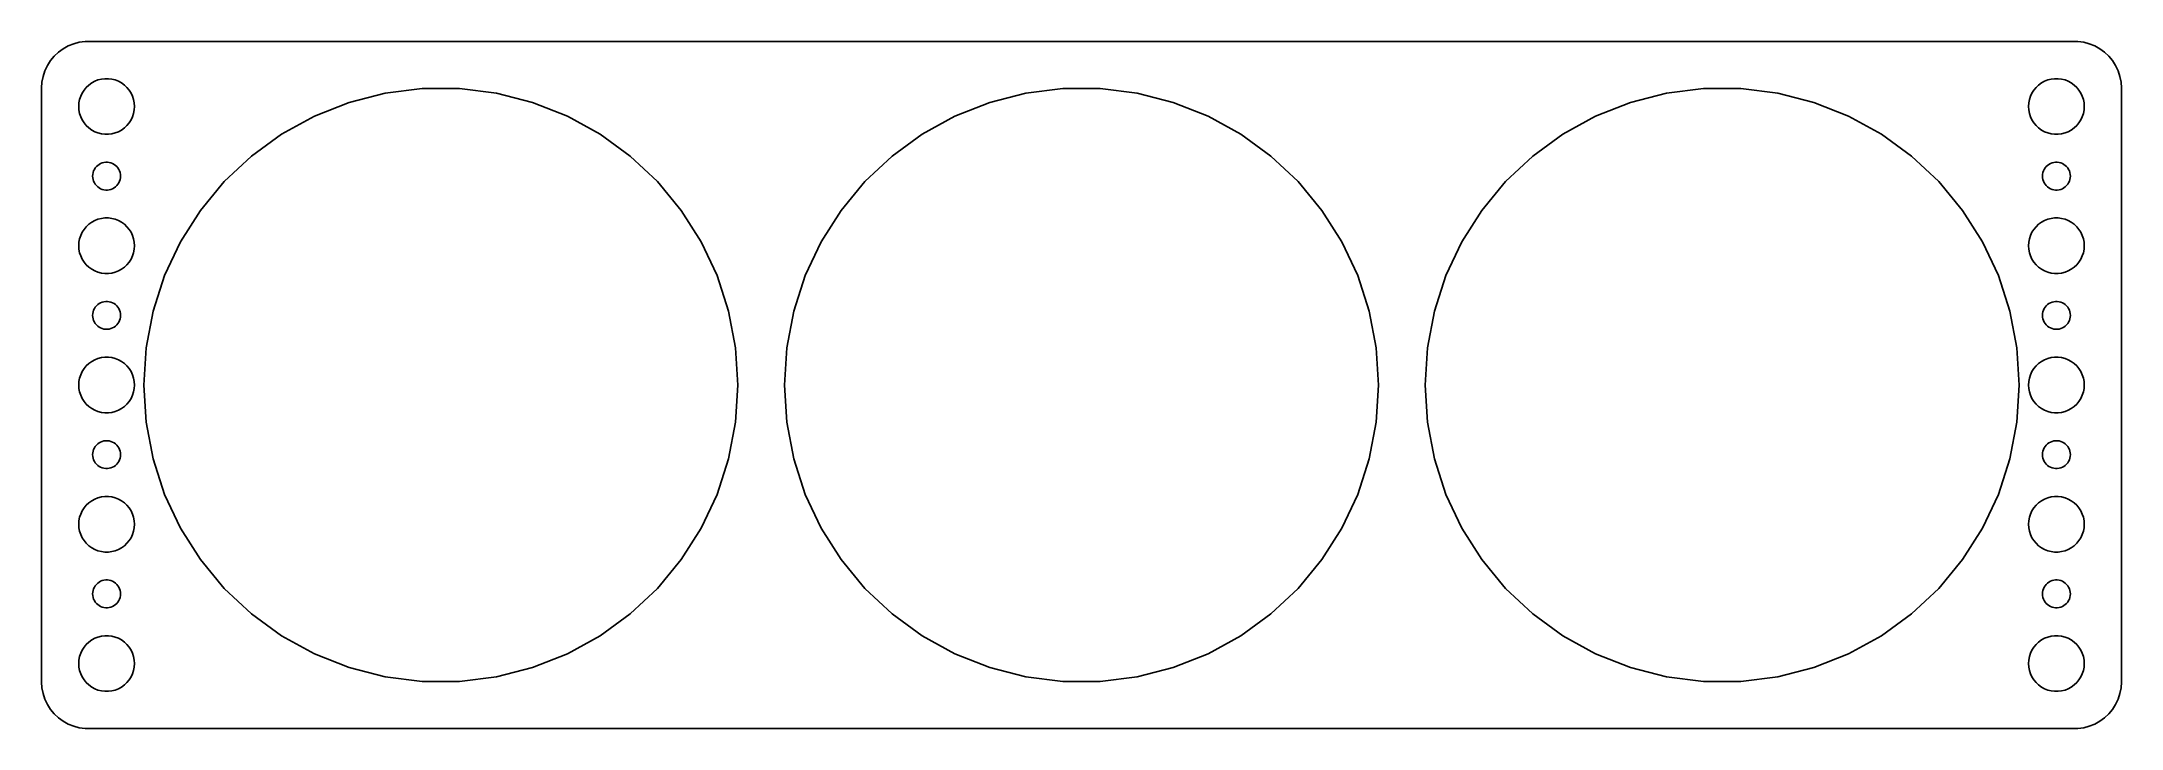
# Model space of a CAD drawing. Header units: metres. Extents: x -112 to 112, y -37 to 37.
import ezdxf

# ---------------------------------------------------------------- set-up
doc = ezdxf.new("R2010")
doc.units = ezdxf.units.M

msp = doc.modelspace()

# ---------------------------------------------------------------- linework, layer by layer
for p, q in [((-110.187, 35.8526), (-110.645, 35.4227)), ((-109.679, 36.2216), (-110.187, 35.8526)), ((-109.129, 36.5241), (-109.679, 36.2216)), ((-108.545, 36.7553), (-109.129, 36.5241)), ((-107.937, 36.9114), (-108.545, 36.7553)), ((-107.314, 36.9901), (-107.937, 36.9114)), ((107.314, 36.9901), (-107.314, 36.9901)), ((107.937, 36.9114), (107.314, 36.9901)), ((108.545, 36.7553), (107.937, 36.9114)), ((109.129, 36.5241), (108.545, 36.7553)), ((109.679, 36.2216), (109.129, 36.5241)), ((110.187, 35.8526), (109.679, 36.2216)), ((110.645, 35.4227), (110.187, 35.8526)), ((-111.649, 33.8406), (-111.843, 33.2434)), ((-111.382, 34.4088), (-111.649, 33.8406)), ((-111.045, 34.9389), (-111.382, 34.4088)), ((-110.645, 35.4227), (-111.045, 34.9389)), ((111.045, 34.9389), (110.645, 35.4227)), ((111.382, 34.4088), (111.045, 34.9389)), ((111.649, 33.8406), (111.382, 34.4088)), ((111.843, 33.2434), (111.649, 33.8406)), ((-111.961, 32.6267), (-112, 32)), ((-112, 32), (-112, -32)), ((-111.843, 33.2434), (-111.961, 32.6267)), ((-107.789, 31.1044), (-107.629, 31.4453)), ((-107.629, 31.4453), (-107.427, 31.7634)), ((-107.427, 31.7634), (-107.187, 32.0536)), ((-107.187, 32.0536), (-106.912, 32.3115)), ((-106.912, 32.3115), (-106.607, 32.533)), ((-106.607, 32.533), (-106.277, 32.7145)), ((-106.277, 32.7145), (-105.927, 32.8532)), ((-105.927, 32.8532), (-105.562, 32.9469)), ((-105.562, 32.9469), (-105.188, 32.9941)), ((-105.188, 32.9941), (-104.812, 32.9941)), ((-104.812, 32.9941), (-104.438, 32.9469)), ((-104.438, 32.9469), (-104.073, 32.8532)), ((-104.073, 32.8532), (-103.723, 32.7145)), ((-103.723, 32.7145), (-103.393, 32.533)), ((-103.393, 32.533), (-103.088, 32.3115)), ((-103.088, 32.3115), (-102.813, 32.0536)), ((-102.813, 32.0536), (-102.573, 31.7634)), ((-102.573, 31.7634), (-102.371, 31.4453)), ((-102.371, 31.4453), (-102.211, 31.1044)), ((-78.8885, 30.4338), (-74.9962, 31.4332)), ((-74.9962, 31.4332), (-71.0093, 31.9368)), ((-71.0093, 31.9368), (-66.9907, 31.9368)), ((-66.9907, 31.9368), (-63.0038, 31.4332)), ((-63.0038, 31.4332), (-59.1115, 30.4338)), ((-9.88853, 30.4338), (-5.9962, 31.4332)), ((-5.9962, 31.4332), (-2.00929, 31.9368)), ((-2.00929, 31.9368), (2.00929, 31.9368)), ((2.00929, 31.9368), (5.9962, 31.4332)), ((5.9962, 31.4332), (9.88853, 30.4338)), ((59.1115, 30.4338), (63.0038, 31.4332)), ((63.0038, 31.4332), (66.9907, 31.9368)), ((66.9907, 31.9368), (71.0093, 31.9368)), ((71.0093, 31.9368), (74.9962, 31.4332)), ((74.9962, 31.4332), (78.8885, 30.4338)), ((102.211, 31.1044), (102.371, 31.4453)), ((102.371, 31.4453), (102.573, 31.7634)), ((102.573, 31.7634), (102.813, 32.0536)), ((102.813, 32.0536), (103.088, 32.3115)), ((103.088, 32.3115), (103.393, 32.533)), ((103.393, 32.533), (103.723, 32.7145)), ((103.723, 32.7145), (104.073, 32.8532)), ((104.073, 32.8532), (104.438, 32.9469)), ((104.438, 32.9469), (104.812, 32.9941)), ((104.812, 32.9941), (105.188, 32.9941)), ((105.188, 32.9941), (105.562, 32.9469)), ((105.562, 32.9469), (105.927, 32.8532)), ((105.927, 32.8532), (106.277, 32.7145)), ((106.277, 32.7145), (106.607, 32.533)), ((106.607, 32.533), (106.912, 32.3115)), ((106.912, 32.3115), (107.187, 32.0536)), ((107.187, 32.0536), (107.427, 31.7634)), ((107.427, 31.7634), (107.629, 31.4453)), ((107.629, 31.4453), (107.789, 31.1044)), ((111.961, 32.6267), (111.843, 33.2434)), ((112, 32), (111.961, 32.6267)), ((112, -32), (112, 32)), ((-108, 30), (-107.976, 30.376)), ((-107.976, 29.624), (-108, 30)), ((-107.976, 30.376), (-107.906, 30.7461)), ((-107.906, 29.2539), (-107.976, 29.624)), ((-107.906, 30.7461), (-107.789, 31.1044)), ((-107.789, 28.8956), (-107.906, 29.2539)), ((-102.211, 31.1044), (-102.094, 30.7461)), ((-102.094, 29.2539), (-102.211, 28.8956)), ((-102.094, 30.7461), (-102.024, 30.376)), ((-102.024, 29.624), (-102.094, 29.2539)), ((-102.024, 30.376), (-102, 30)), ((-102, 30), (-102.024, 29.624)), ((-82.6249, 28.9545), (-78.8885, 30.4338)), ((-59.1115, 30.4338), (-55.3751, 28.9545)), ((-13.6249, 28.9545), (-9.88853, 30.4338)), ((9.88853, 30.4338), (13.6249, 28.9545)), ((55.3751, 28.9545), (59.1115, 30.4338)), ((78.8885, 30.4338), (82.6249, 28.9545)), ((102, 30), (102.024, 30.376)), ((102.024, 29.624), (102, 30)), ((102.024, 30.376), (102.094, 30.7461)), ((102.094, 29.2539), (102.024, 29.624)), ((102.094, 30.7461), (102.211, 31.1044)), ((102.211, 28.8956), (102.094, 29.2539)), ((107.789, 31.1044), (107.906, 30.7461)), ((107.906, 29.2539), (107.789, 28.8956)), ((107.906, 30.7461), (107.976, 30.376)), ((107.976, 29.624), (107.906, 29.2539)), ((107.976, 30.376), (108, 30)), ((108, 30), (107.976, 29.624)), ((-107.629, 28.5547), (-107.789, 28.8956)), ((-107.427, 28.2366), (-107.629, 28.5547)), ((-107.187, 27.9464), (-107.427, 28.2366)), ((-106.912, 27.6884), (-107.187, 27.9464)), ((-106.607, 27.467), (-106.912, 27.6884)), ((-106.277, 27.2855), (-106.607, 27.467)), ((-105.927, 27.1468), (-106.277, 27.2855)), ((-105.562, 27.0531), (-105.927, 27.1468)), ((-105.188, 27.0059), (-105.562, 27.0531)), ((-104.812, 27.0059), (-105.188, 27.0059)), ((-104.438, 27.0531), (-104.812, 27.0059)), ((-104.073, 27.1468), (-104.438, 27.0531)), ((-103.723, 27.2855), (-104.073, 27.1468)), ((-103.393, 27.467), (-103.723, 27.2855)), ((-103.088, 27.6884), (-103.393, 27.467)), ((-102.813, 27.9464), (-103.088, 27.6884)), ((-102.573, 28.2366), (-102.813, 27.9464)), ((-102.371, 28.5547), (-102.573, 28.2366)), ((-102.211, 28.8956), (-102.371, 28.5547)), ((-89.3976, 24.6564), (-86.1465, 27.0185)), ((-86.1465, 27.0185), (-82.6249, 28.9545)), ((-55.3751, 28.9545), (-51.8535, 27.0185)), ((-51.8535, 27.0185), (-48.6024, 24.6564)), ((-20.3976, 24.6564), (-17.1465, 27.0185)), ((-17.1465, 27.0185), (-13.6249, 28.9545)), ((13.6249, 28.9545), (17.1465, 27.0185)), ((17.1465, 27.0185), (20.3976, 24.6564)), ((48.6024, 24.6564), (51.8535, 27.0185)), ((51.8535, 27.0185), (55.3751, 28.9545)), ((82.6249, 28.9545), (86.1465, 27.0185)), ((86.1465, 27.0185), (89.3976, 24.6564)), ((102.371, 28.5547), (102.211, 28.8956)), ((102.573, 28.2366), (102.371, 28.5547)), ((102.813, 27.9464), (102.573, 28.2366)), ((103.088, 27.6884), (102.813, 27.9464)), ((103.393, 27.467), (103.088, 27.6884)), ((103.723, 27.2855), (103.393, 27.467)), ((104.073, 27.1468), (103.723, 27.2855)), ((104.438, 27.0531), (104.073, 27.1468)), ((104.812, 27.0059), (104.438, 27.0531)), ((105.188, 27.0059), (104.812, 27.0059)), ((105.562, 27.0531), (105.188, 27.0059)), ((105.927, 27.1468), (105.562, 27.0531)), ((106.277, 27.2855), (105.927, 27.1468)), ((106.607, 27.467), (106.277, 27.2855)), ((106.912, 27.6884), (106.607, 27.467)), ((107.187, 27.9464), (106.912, 27.6884)), ((107.427, 28.2366), (107.187, 27.9464)), ((107.629, 28.5547), (107.427, 28.2366)), ((107.789, 28.8956), (107.629, 28.5547)), ((-92.327, 21.9055), (-89.3976, 24.6564)), ((-48.6024, 24.6564), (-45.673, 21.9055)), ((-23.327, 21.9055), (-20.3976, 24.6564)), ((20.3976, 24.6564), (23.327, 21.9055)), ((45.673, 21.9055), (48.6024, 24.6564)), ((89.3976, 24.6564), (92.327, 21.9055)), ((-106.5, 22.5), (-106.488, 22.688)), ((-106.488, 22.312), (-106.5, 22.5)), ((-106.488, 22.688), (-106.453, 22.873)), ((-106.453, 22.873), (-106.395, 23.0522)), ((-106.395, 23.0522), (-106.314, 23.2226)), ((-106.314, 23.2226), (-106.214, 23.3817)), ((-106.214, 23.3817), (-106.093, 23.5268)), ((-106.093, 23.5268), (-105.956, 23.6558)), ((-105.956, 23.6558), (-105.804, 23.7665)), ((-105.804, 23.7665), (-105.639, 23.8572)), ((-105.639, 23.8572), (-105.464, 23.9266)), ((-105.464, 23.9266), (-105.281, 23.9734)), ((-105.281, 23.9734), (-105.094, 23.997)), ((-105.094, 23.997), (-104.906, 23.997)), ((-104.906, 23.997), (-104.719, 23.9734)), ((-104.719, 23.9734), (-104.536, 23.9266)), ((-104.536, 23.9266), (-104.361, 23.8572)), ((-104.361, 23.8572), (-104.196, 23.7665)), ((-104.196, 23.7665), (-104.044, 23.6558)), ((-104.044, 23.6558), (-103.907, 23.5268)), ((-103.907, 23.5268), (-103.786, 23.3817)), ((-103.786, 23.3817), (-103.686, 23.2226)), ((-103.686, 23.2226), (-103.605, 23.0522)), ((-103.605, 23.0522), (-103.547, 22.873)), ((-103.547, 22.873), (-103.512, 22.688)), ((-103.512, 22.688), (-103.5, 22.5)), ((-103.5, 22.5), (-103.512, 22.312)), ((103.5, 22.5), (103.512, 22.688)), ((103.512, 22.312), (103.5, 22.5)), ((103.512, 22.688), (103.547, 22.873)), ((103.547, 22.873), (103.605, 23.0522)), ((103.605, 23.0522), (103.686, 23.2226)), ((103.686, 23.2226), (103.786, 23.3817)), ((103.786, 23.3817), (103.907, 23.5268)), ((103.907, 23.5268), (104.044, 23.6558)), ((104.044, 23.6558), (104.196, 23.7665)), ((104.196, 23.7665), (104.361, 23.8572)), ((104.361, 23.8572), (104.536, 23.9266)), ((104.536, 23.9266), (104.719, 23.9734)), ((104.719, 23.9734), (104.906, 23.997)), ((104.906, 23.997), (105.094, 23.997)), ((105.094, 23.997), (105.281, 23.9734)), ((105.281, 23.9734), (105.464, 23.9266)), ((105.464, 23.9266), (105.639, 23.8572)), ((105.639, 23.8572), (105.804, 23.7665)), ((105.804, 23.7665), (105.956, 23.6558)), ((105.956, 23.6558), (106.093, 23.5268)), ((106.093, 23.5268), (106.214, 23.3817)), ((106.214, 23.3817), (106.314, 23.2226)), ((106.314, 23.2226), (106.395, 23.0522)), ((106.395, 23.0522), (106.453, 22.873)), ((106.453, 22.873), (106.488, 22.688)), ((106.488, 22.688), (106.5, 22.5)), ((106.5, 22.5), (106.488, 22.312)), ((-106.453, 22.127), (-106.488, 22.312)), ((-106.395, 21.9478), (-106.453, 22.127)), ((-106.314, 21.7774), (-106.395, 21.9478)), ((-106.214, 21.6183), (-106.314, 21.7774)), ((-106.093, 21.4732), (-106.214, 21.6183)), ((-105.956, 21.3442), (-106.093, 21.4732)), ((-105.804, 21.2335), (-105.956, 21.3442)), ((-105.639, 21.1427), (-105.804, 21.2335)), ((-105.464, 21.0734), (-105.639, 21.1427)), ((-105.281, 21.0266), (-105.464, 21.0734)), ((-105.094, 21.003), (-105.281, 21.0266)), ((-104.906, 21.003), (-105.094, 21.003)), ((-104.719, 21.0266), (-104.906, 21.003)), ((-104.536, 21.0734), (-104.719, 21.0266)), ((-104.361, 21.1427), (-104.536, 21.0734)), ((-104.196, 21.2335), (-104.361, 21.1427)), ((-104.044, 21.3442), (-104.196, 21.2335)), ((-103.907, 21.4732), (-104.044, 21.3442)), ((-103.786, 21.6183), (-103.907, 21.4732)), ((-103.686, 21.7774), (-103.786, 21.6183)), ((-103.605, 21.9478), (-103.686, 21.7774)), ((-103.547, 22.127), (-103.605, 21.9478)), ((-103.512, 22.312), (-103.547, 22.127)), ((-94.8885, 18.8091), (-92.327, 21.9055)), ((-45.673, 21.9055), (-43.1115, 18.8091)), ((-25.8885, 18.8091), (-23.327, 21.9055)), ((23.327, 21.9055), (25.8885, 18.8091)), ((43.1115, 18.8091), (45.673, 21.9055)), ((92.327, 21.9055), (94.8885, 18.8091)), ((103.547, 22.127), (103.512, 22.312)), ((103.605, 21.9478), (103.547, 22.127)), ((103.686, 21.7774), (103.605, 21.9478)), ((103.786, 21.6183), (103.686, 21.7774)), ((103.907, 21.4732), (103.786, 21.6183)), ((104.044, 21.3442), (103.907, 21.4732)), ((104.196, 21.2335), (104.044, 21.3442)), ((104.361, 21.1427), (104.196, 21.2335)), ((104.536, 21.0734), (104.361, 21.1427)), ((104.719, 21.0266), (104.536, 21.0734)), ((104.906, 21.003), (104.719, 21.0266)), ((105.094, 21.003), (104.906, 21.003)), ((105.281, 21.0266), (105.094, 21.003)), ((105.464, 21.0734), (105.281, 21.0266)), ((105.639, 21.1427), (105.464, 21.0734)), ((105.804, 21.2335), (105.639, 21.1427)), ((105.956, 21.3442), (105.804, 21.2335)), ((106.093, 21.4732), (105.956, 21.3442)), ((106.214, 21.6183), (106.093, 21.4732)), ((106.314, 21.7774), (106.214, 21.6183)), ((106.395, 21.9478), (106.314, 21.7774)), ((106.453, 22.127), (106.395, 21.9478)), ((106.488, 22.312), (106.453, 22.127)), ((-105.927, 17.8532), (-105.562, 17.9469)), ((-105.562, 17.9469), (-105.188, 17.9941)), ((-105.188, 17.9941), (-104.812, 17.9941)), ((-104.812, 17.9941), (-104.438, 17.9469)), ((-104.438, 17.9469), (-104.073, 17.8532)), ((-97.0418, 15.4161), (-94.8885, 18.8091)), ((-43.1115, 18.8091), (-40.9582, 15.4161)), ((-28.0418, 15.4161), (-25.8885, 18.8091)), ((25.8885, 18.8091), (28.0418, 15.4161)), ((40.9582, 15.4161), (43.1115, 18.8091)), ((94.8885, 18.8091), (97.0418, 15.4161)), ((104.073, 17.8532), (104.438, 17.9469)), ((104.438, 17.9469), (104.812, 17.9941)), ((104.812, 17.9941), (105.188, 17.9941)), ((105.188, 17.9941), (105.562, 17.9469)), ((105.562, 17.9469), (105.927, 17.8532)), ((-107.976, 15.376), (-107.906, 15.7461)), ((-107.906, 15.7461), (-107.789, 16.1044)), ((-107.789, 16.1044), (-107.629, 16.4453)), ((-107.629, 16.4453), (-107.427, 16.7634)), ((-107.427, 16.7634), (-107.187, 17.0536)), ((-107.187, 17.0536), (-106.912, 17.3115)), ((-106.912, 17.3115), (-106.607, 17.533)), ((-106.607, 17.533), (-106.277, 17.7145)), ((-106.277, 17.7145), (-105.927, 17.8532)), ((-104.073, 17.8532), (-103.723, 17.7145)), ((-103.723, 17.7145), (-103.393, 17.533)), ((-103.393, 17.533), (-103.088, 17.3115)), ((-103.088, 17.3115), (-102.813, 17.0536)), ((-102.813, 17.0536), (-102.573, 16.7634)), ((-102.573, 16.7634), (-102.371, 16.4453)), ((-102.371, 16.4453), (-102.211, 16.1044)), ((-102.211, 16.1044), (-102.094, 15.7461)), ((-102.094, 15.7461), (-102.024, 15.376)), ((102.024, 15.376), (102.094, 15.7461)), ((102.094, 15.7461), (102.211, 16.1044)), ((102.211, 16.1044), (102.371, 16.4453)), ((102.371, 16.4453), (102.573, 16.7634)), ((102.573, 16.7634), (102.813, 17.0536)), ((102.813, 17.0536), (103.088, 17.3115)), ((103.088, 17.3115), (103.393, 17.533)), ((103.393, 17.533), (103.723, 17.7145)), ((103.723, 17.7145), (104.073, 17.8532)), ((105.927, 17.8532), (106.277, 17.7145)), ((106.277, 17.7145), (106.607, 17.533)), ((106.607, 17.533), (106.912, 17.3115)), ((106.912, 17.3115), (107.187, 17.0536)), ((107.187, 17.0536), (107.427, 16.7634)), ((107.427, 16.7634), (107.629, 16.4453)), ((107.629, 16.4453), (107.789, 16.1044)), ((107.789, 16.1044), (107.906, 15.7461)), ((107.906, 15.7461), (107.976, 15.376)), ((-108, 15), (-107.976, 15.376)), ((-107.976, 14.624), (-108, 15)), ((-107.906, 14.2539), (-107.976, 14.624)), ((-107.789, 13.8956), (-107.906, 14.2539)), ((-107.629, 13.5547), (-107.789, 13.8956)), ((-107.427, 13.2366), (-107.629, 13.5547)), ((-102.371, 13.5547), (-102.573, 13.2366)), ((-102.211, 13.8956), (-102.371, 13.5547)), ((-102.094, 14.2539), (-102.211, 13.8956)), ((-102.024, 14.624), (-102.094, 14.2539)), ((-102.024, 15.376), (-102, 15)), ((-102, 15), (-102.024, 14.624)), ((-98.7528, 11.78), (-97.0418, 15.4161)), ((-40.9582, 15.4161), (-39.2471, 11.78)), ((-29.7528, 11.78), (-28.0418, 15.4161)), ((28.0418, 15.4161), (29.7528, 11.78)), ((39.2471, 11.78), (40.9582, 15.4161)), ((97.0418, 15.4161), (98.7528, 11.78)), ((102, 15), (102.024, 15.376)), ((102.024, 14.624), (102, 15)), ((102.094, 14.2539), (102.024, 14.624)), ((102.211, 13.8956), (102.094, 14.2539)), ((102.371, 13.5547), (102.211, 13.8956)), ((102.573, 13.2366), (102.371, 13.5547)), ((107.629, 13.5547), (107.427, 13.2366)), ((107.789, 13.8956), (107.629, 13.5547)), ((107.906, 14.2539), (107.789, 13.8956)), ((107.976, 14.624), (107.906, 14.2539)), ((107.976, 15.376), (108, 15)), ((108, 15), (107.976, 14.624)), ((-107.187, 12.9464), (-107.427, 13.2366)), ((-106.912, 12.6884), (-107.187, 12.9464)), ((-106.607, 12.467), (-106.912, 12.6884)), ((-106.277, 12.2855), (-106.607, 12.467)), ((-105.927, 12.1468), (-106.277, 12.2855)), ((-105.562, 12.0531), (-105.927, 12.1468)), ((-105.188, 12.0059), (-105.562, 12.0531)), ((-104.812, 12.0059), (-105.188, 12.0059)), ((-104.438, 12.0531), (-104.812, 12.0059)), ((-104.073, 12.1468), (-104.438, 12.0531)), ((-103.723, 12.2855), (-104.073, 12.1468)), ((-103.393, 12.467), (-103.723, 12.2855)), ((-103.088, 12.6884), (-103.393, 12.467)), ((-102.813, 12.9464), (-103.088, 12.6884)), ((-102.573, 13.2366), (-102.813, 12.9464)), ((-99.9947, 7.95807), (-98.7528, 11.78)), ((-39.2471, 11.78), (-38.0053, 7.95807)), ((-30.9947, 7.95807), (-29.7528, 11.78)), ((29.7528, 11.78), (30.9947, 7.95807)), ((38.0053, 7.95807), (39.2471, 11.78)), ((98.7528, 11.78), (99.9947, 7.95807)), ((102.813, 12.9464), (102.573, 13.2366)), ((103.088, 12.6884), (102.813, 12.9464)), ((103.393, 12.467), (103.088, 12.6884)), ((103.723, 12.2855), (103.393, 12.467)), ((104.073, 12.1468), (103.723, 12.2855)), ((104.438, 12.0531), (104.073, 12.1468)), ((104.812, 12.0059), (104.438, 12.0531)), ((105.188, 12.0059), (104.812, 12.0059)), ((105.562, 12.0531), (105.188, 12.0059)), ((105.927, 12.1468), (105.562, 12.0531)), ((106.277, 12.2855), (105.927, 12.1468)), ((106.607, 12.467), (106.277, 12.2855)), ((106.912, 12.6884), (106.607, 12.467)), ((107.187, 12.9464), (106.912, 12.6884)), ((107.427, 13.2366), (107.187, 12.9464)), ((-105.464, 8.92657), (-105.281, 8.97342)), ((-105.281, 8.97342), (-105.094, 8.99704)), ((-105.094, 8.99704), (-104.906, 8.99704)), ((-104.906, 8.99704), (-104.719, 8.97342)), ((-104.719, 8.97342), (-104.536, 8.92657)), ((104.536, 8.92657), (104.719, 8.97342)), ((104.719, 8.97342), (104.906, 8.99704)), ((104.906, 8.99704), (105.094, 8.99704)), ((105.094, 8.99704), (105.281, 8.97342)), ((105.281, 8.97342), (105.464, 8.92657)), ((-106.5, 7.5), (-106.488, 7.68799)), ((-106.488, 7.312), (-106.5, 7.5)), ((-106.488, 7.68799), (-106.453, 7.87303)), ((-106.453, 7.12695), (-106.488, 7.312)), ((-106.453, 7.87303), (-106.395, 8.05219)), ((-106.395, 6.9478), (-106.453, 7.12695)), ((-106.395, 8.05219), (-106.314, 8.22263)), ((-106.314, 6.77736), (-106.395, 6.9478)), ((-106.314, 8.22263), (-106.214, 8.38167)), ((-106.214, 6.61832), (-106.314, 6.77736)), ((-106.214, 8.38167), (-106.093, 8.52681)), ((-106.093, 8.52681), (-105.956, 8.65576)), ((-105.956, 8.65576), (-105.804, 8.76648)), ((-105.804, 8.76648), (-105.639, 8.85724)), ((-105.639, 8.85724), (-105.464, 8.92657)), ((-104.536, 8.92657), (-104.361, 8.85724)), ((-104.361, 8.85724), (-104.196, 8.76648)), ((-104.196, 8.76648), (-104.044, 8.65576)), ((-104.044, 8.65576), (-103.907, 8.52681)), ((-103.907, 8.52681), (-103.786, 8.38167)), ((-103.786, 8.38167), (-103.686, 8.22263)), ((-103.686, 6.77736), (-103.786, 6.61832)), ((-103.686, 8.22263), (-103.605, 8.05219)), ((-103.605, 6.9478), (-103.686, 6.77736)), ((-103.605, 8.05219), (-103.547, 7.87303)), ((-103.547, 7.12695), (-103.605, 6.9478)), ((-103.547, 7.87303), (-103.512, 7.68799)), ((-103.512, 7.312), (-103.547, 7.12695)), ((-103.512, 7.68799), (-103.5, 7.5)), ((-103.5, 7.5), (-103.512, 7.312)), ((-100.748, 4.01065), (-99.9947, 7.95807)), ((-38.0053, 7.95807), (-37.2523, 4.01065)), ((-31.7477, 4.01065), (-30.9947, 7.95807)), ((30.9947, 7.95807), (31.7477, 4.01065)), ((37.2523, 4.01065), (38.0053, 7.95807)), ((99.9947, 7.95807), (100.748, 4.01065)), ((103.5, 7.5), (103.512, 7.68799)), ((103.512, 7.312), (103.5, 7.5)), ((103.512, 7.68799), (103.547, 7.87303)), ((103.547, 7.12695), (103.512, 7.312)), ((103.547, 7.87303), (103.605, 8.05219)), ((103.605, 6.9478), (103.547, 7.12695)), ((103.605, 8.05219), (103.686, 8.22263)), ((103.686, 6.77736), (103.605, 6.9478)), ((103.686, 8.22263), (103.786, 8.38167)), ((103.786, 6.61832), (103.686, 6.77736)), ((103.786, 8.38167), (103.907, 8.52681)), ((103.907, 8.52681), (104.044, 8.65576)), ((104.044, 8.65576), (104.196, 8.76648)), ((104.196, 8.76648), (104.361, 8.85724)), ((104.361, 8.85724), (104.536, 8.92657)), ((105.464, 8.92657), (105.639, 8.85724)), ((105.639, 8.85724), (105.804, 8.76648)), ((105.804, 8.76648), (105.956, 8.65576)), ((105.956, 8.65576), (106.093, 8.52681)), ((106.093, 8.52681), (106.214, 8.38167)), ((106.214, 8.38167), (106.314, 8.22263)), ((106.314, 6.77736), (106.214, 6.61832)), ((106.314, 8.22263), (106.395, 8.05219)), ((106.395, 6.9478), (106.314, 6.77736)), ((106.395, 8.05219), (106.453, 7.87303)), ((106.453, 7.12695), (106.395, 6.9478)), ((106.453, 7.87303), (106.488, 7.68799)), ((106.488, 7.312), (106.453, 7.12695)), ((106.488, 7.68799), (106.5, 7.5)), ((106.5, 7.5), (106.488, 7.312)), ((-106.093, 6.47318), (-106.214, 6.61832)), ((-105.956, 6.34422), (-106.093, 6.47318)), ((-105.804, 6.23351), (-105.956, 6.34422)), ((-105.639, 6.14275), (-105.804, 6.23351)), ((-105.464, 6.07341), (-105.639, 6.14275)), ((-105.281, 6.02657), (-105.464, 6.07341)), ((-105.094, 6.00294), (-105.281, 6.02657)), ((-104.906, 6.00294), (-105.094, 6.00294)), ((-104.719, 6.02657), (-104.906, 6.00294)), ((-104.536, 6.07341), (-104.719, 6.02657)), ((-104.361, 6.14275), (-104.536, 6.07341)), ((-104.196, 6.23351), (-104.361, 6.14275)), ((-104.044, 6.34422), (-104.196, 6.23351)), ((-103.907, 6.47318), (-104.044, 6.34422)), ((-103.786, 6.61832), (-103.907, 6.47318)), ((103.907, 6.47318), (103.786, 6.61832)), ((104.044, 6.34422), (103.907, 6.47318)), ((104.196, 6.23351), (104.044, 6.34422)), ((104.361, 6.14275), (104.196, 6.23351)), ((104.536, 6.07341), (104.361, 6.14275)), ((104.719, 6.02657), (104.536, 6.07341)), ((104.906, 6.00294), (104.719, 6.02657)), ((105.094, 6.00294), (104.906, 6.00294)), ((105.281, 6.02657), (105.094, 6.00294)), ((105.464, 6.07341), (105.281, 6.02657)), ((105.639, 6.14275), (105.464, 6.07341)), ((105.804, 6.23351), (105.639, 6.14275)), ((105.956, 6.34422), (105.804, 6.23351)), ((106.093, 6.47318), (105.956, 6.34422)), ((106.214, 6.61832), (106.093, 6.47318)), ((-107.187, 2.05363), (-106.912, 2.31154)), ((-106.912, 2.31154), (-106.607, 2.53297)), ((-106.607, 2.53297), (-106.277, 2.71448)), ((-106.277, 2.71448), (-105.927, 2.85316)), ((-105.927, 2.85316), (-105.562, 2.94685)), ((-105.562, 2.94685), (-105.188, 2.99408)), ((-105.188, 2.99408), (-104.812, 2.99408)), ((-104.812, 2.99408), (-104.438, 2.94685)), ((-104.438, 2.94685), (-104.073, 2.85316)), ((-104.073, 2.85316), (-103.723, 2.71448)), ((-103.723, 2.71448), (-103.393, 2.53297)), ((-103.393, 2.53297), (-103.088, 2.31154)), ((-103.088, 2.31154), (-102.813, 2.05363)), ((-101, 0), (-100.748, 4.01065)), ((-37.2523, 4.01065), (-37, 0)), ((-32, 0), (-31.7477, 4.01065)), ((31.7477, 4.01065), (32, 0)), ((37, 0), (37.2523, 4.01065)), ((100.748, 4.01065), (101, 0)), ((102.813, 2.05363), (103.088, 2.31154)), ((103.088, 2.31154), (103.393, 2.53297)), ((103.393, 2.53297), (103.723, 2.71448)), ((103.723, 2.71448), (104.073, 2.85316)), ((104.073, 2.85316), (104.438, 2.94685)), ((104.438, 2.94685), (104.812, 2.99408)), ((104.812, 2.99408), (105.188, 2.99408)), ((105.188, 2.99408), (105.562, 2.94685)), ((105.562, 2.94685), (105.927, 2.85316)), ((105.927, 2.85316), (106.277, 2.71448)), ((106.277, 2.71448), (106.607, 2.53297)), ((106.607, 2.53297), (106.912, 2.31154)), ((106.912, 2.31154), (107.187, 2.05363)), ((-108, 0), (-107.976, 0.37599)), ((-107.976, -0.37599), (-108, 0)), ((-107.976, 0.37599), (-107.906, 0.74606)), ((-107.906, 0.74606), (-107.789, 1.10437)), ((-107.789, 1.10437), (-107.629, 1.44525)), ((-107.629, 1.44525), (-107.427, 1.76335)), ((-107.427, 1.76335), (-107.187, 2.05363)), ((-102.813, 2.05363), (-102.573, 1.76335)), ((-102.573, 1.76335), (-102.371, 1.44525)), ((-102.371, 1.44525), (-102.211, 1.10437)), ((-102.211, 1.10437), (-102.094, 0.74606)), ((-102.094, 0.74606), (-102.024, 0.37599)), ((-102.024, 0.37599), (-102, 0)), ((-102, 0), (-102.024, -0.37599)), ((-100.748, -4.01065), (-101, 0)), ((-37, 0), (-37.2523, -4.01065)), ((-31.7477, -4.01065), (-32, 0)), ((32, 0), (31.7477, -4.01065)), ((37.2523, -4.01065), (37, 0)), ((101, 0), (100.748, -4.01065)), ((102, 0), (102.024, 0.37599)), ((102.024, -0.37599), (102, 0)), ((102.024, 0.37599), (102.094, 0.74606)), ((102.094, 0.74606), (102.211, 1.10437)), ((102.211, 1.10437), (102.371, 1.44525)), ((102.371, 1.44525), (102.573, 1.76335)), ((102.573, 1.76335), (102.813, 2.05363)), ((107.187, 2.05363), (107.427, 1.76335)), ((107.427, 1.76335), (107.629, 1.44525)), ((107.629, 1.44525), (107.789, 1.10437)), ((107.789, 1.10437), (107.906, 0.74606)), ((107.906, 0.74606), (107.976, 0.37599)), ((107.976, 0.37599), (108, 0)), ((108, 0), (107.976, -0.37599)), ((-107.906, -0.74606), (-107.976, -0.37599)), ((-107.789, -1.10437), (-107.906, -0.74606)), ((-107.629, -1.44525), (-107.789, -1.10437)), ((-107.427, -1.76335), (-107.629, -1.44525)), ((-107.187, -2.05363), (-107.427, -1.76335)), ((-106.912, -2.31154), (-107.187, -2.05363)), ((-102.813, -2.05363), (-103.088, -2.31154)), ((-102.573, -1.76335), (-102.813, -2.05363)), ((-102.371, -1.44525), (-102.573, -1.76335)), ((-102.211, -1.10437), (-102.371, -1.44525)), ((-102.094, -0.74606), (-102.211, -1.10437)), ((-102.024, -0.37599), (-102.094, -0.74606)), ((102.094, -0.74606), (102.024, -0.37599)), ((102.211, -1.10437), (102.094, -0.74606)), ((102.371, -1.44525), (102.211, -1.10437)), ((102.573, -1.76335), (102.371, -1.44525)), ((102.813, -2.05363), (102.573, -1.76335)), ((103.088, -2.31154), (102.813, -2.05363)), ((107.187, -2.05363), (106.912, -2.31154)), ((107.427, -1.76335), (107.187, -2.05363)), ((107.629, -1.44525), (107.427, -1.76335)), ((107.789, -1.10437), (107.629, -1.44525)), ((107.906, -0.74606), (107.789, -1.10437)), ((107.976, -0.37599), (107.906, -0.74606)), ((-106.607, -2.53297), (-106.912, -2.31154)), ((-106.277, -2.71448), (-106.607, -2.53297)), ((-105.927, -2.85316), (-106.277, -2.71448)), ((-105.562, -2.94685), (-105.927, -2.85316)), ((-105.188, -2.99408), (-105.562, -2.94685)), ((-104.812, -2.99408), (-105.188, -2.99408)), ((-104.438, -2.94685), (-104.812, -2.99408)), ((-104.073, -2.85316), (-104.438, -2.94685)), ((-103.723, -2.71448), (-104.073, -2.85316)), ((-103.393, -2.53297), (-103.723, -2.71448)), ((-103.088, -2.31154), (-103.393, -2.53297)), ((-99.9947, -7.95807), (-100.748, -4.01065)), ((-37.2523, -4.01065), (-38.0053, -7.95807)), ((-30.9947, -7.95807), (-31.7477, -4.01065)), ((31.7477, -4.01065), (30.9947, -7.95807)), ((38.0053, -7.95807), (37.2523, -4.01065)), ((100.748, -4.01065), (99.9947, -7.95807)), ((103.393, -2.53297), (103.088, -2.31154)), ((103.723, -2.71448), (103.393, -2.53297)), ((104.073, -2.85316), (103.723, -2.71448)), ((104.438, -2.94685), (104.073, -2.85316)), ((104.812, -2.99408), (104.438, -2.94685)), ((105.188, -2.99408), (104.812, -2.99408)), ((105.562, -2.94685), (105.188, -2.99408)), ((105.927, -2.85316), (105.562, -2.94685)), ((106.277, -2.71448), (105.927, -2.85316)), ((106.607, -2.53297), (106.277, -2.71448)), ((106.912, -2.31154), (106.607, -2.53297)), ((-106.314, -6.77736), (-106.214, -6.61832)), ((-106.214, -6.61832), (-106.093, -6.47318)), ((-106.093, -6.47318), (-105.956, -6.34422)), ((-105.956, -6.34422), (-105.804, -6.23351)), ((-105.804, -6.23351), (-105.639, -6.14275)), ((-105.639, -6.14275), (-105.464, -6.07341)), ((-105.464, -6.07341), (-105.281, -6.02657)), ((-105.281, -6.02657), (-105.094, -6.00294)), ((-105.094, -6.00294), (-104.906, -6.00294)), ((-104.906, -6.00294), (-104.719, -6.02657)), ((-104.719, -6.02657), (-104.536, -6.07341)), ((-104.536, -6.07341), (-104.361, -6.14275)), ((-104.361, -6.14275), (-104.196, -6.23351)), ((-104.196, -6.23351), (-104.044, -6.34422)), ((-104.044, -6.34422), (-103.907, -6.47318)), ((-103.907, -6.47318), (-103.786, -6.61832)), ((-103.786, -6.61832), (-103.686, -6.77736)), ((103.686, -6.77736), (103.786, -6.61832)), ((103.786, -6.61832), (103.907, -6.47318)), ((103.907, -6.47318), (104.044, -6.34422)), ((104.044, -6.34422), (104.196, -6.23351)), ((104.196, -6.23351), (104.361, -6.14275)), ((104.361, -6.14275), (104.536, -6.07341)), ((104.536, -6.07341), (104.719, -6.02657)), ((104.719, -6.02657), (104.906, -6.00294)), ((104.906, -6.00294), (105.094, -6.00294)), ((105.094, -6.00294), (105.281, -6.02657)), ((105.281, -6.02657), (105.464, -6.07341)), ((105.464, -6.07341), (105.639, -6.14275)), ((105.639, -6.14275), (105.804, -6.23351)), ((105.804, -6.23351), (105.956, -6.34422)), ((105.956, -6.34422), (106.093, -6.47318)), ((106.093, -6.47318), (106.214, -6.61832)), ((106.214, -6.61832), (106.314, -6.77736)), ((-106.5, -7.5), (-106.488, -7.312)), ((-106.488, -7.68799), (-106.5, -7.5)), ((-106.488, -7.312), (-106.453, -7.12695)), ((-106.453, -7.87303), (-106.488, -7.68799)), ((-106.453, -7.12695), (-106.395, -6.9478)), ((-106.395, -8.05219), (-106.453, -7.87303)), ((-106.395, -6.9478), (-106.314, -6.77736)), ((-106.314, -8.22263), (-106.395, -8.05219)), ((-106.214, -8.38167), (-106.314, -8.22263)), ((-106.093, -8.52681), (-106.214, -8.38167)), ((-105.956, -8.65576), (-106.093, -8.52681)), ((-105.804, -8.76648), (-105.956, -8.65576)), ((-105.639, -8.85724), (-105.804, -8.76648)), ((-105.464, -8.92657), (-105.639, -8.85724)), ((-105.281, -8.97342), (-105.464, -8.92657)), ((-104.536, -8.92657), (-104.719, -8.97342)), ((-104.361, -8.85724), (-104.536, -8.92657)), ((-104.196, -8.76648), (-104.361, -8.85724)), ((-104.044, -8.65576), (-104.196, -8.76648)), ((-103.907, -8.52681), (-104.044, -8.65576)), ((-103.786, -8.38167), (-103.907, -8.52681)), ((-103.686, -8.22263), (-103.786, -8.38167)), ((-103.686, -6.77736), (-103.605, -6.9478)), ((-103.605, -8.05219), (-103.686, -8.22263)), ((-103.605, -6.9478), (-103.547, -7.12695)), ((-103.547, -7.87303), (-103.605, -8.05219)), ((-103.547, -7.12695), (-103.512, -7.312)), ((-103.512, -7.68799), (-103.547, -7.87303)), ((-103.512, -7.312), (-103.5, -7.5)), ((-103.5, -7.5), (-103.512, -7.68799)), ((-98.7528, -11.78), (-99.9947, -7.95807)), ((-38.0053, -7.95807), (-39.2471, -11.78)), ((-29.7528, -11.78), (-30.9947, -7.95807)), ((30.9947, -7.95807), (29.7528, -11.78)), ((39.2471, -11.78), (38.0053, -7.95807)), ((99.9947, -7.95807), (98.7528, -11.78)), ((103.5, -7.5), (103.512, -7.312)), ((103.512, -7.68799), (103.5, -7.5)), ((103.512, -7.312), (103.547, -7.12695)), ((103.547, -7.87303), (103.512, -7.68799)), ((103.547, -7.12695), (103.605, -6.9478)), ((103.605, -8.05219), (103.547, -7.87303)), ((103.605, -6.9478), (103.686, -6.77736)), ((103.686, -8.22263), (103.605, -8.05219)), ((103.786, -8.38167), (103.686, -8.22263)), ((103.907, -8.52681), (103.786, -8.38167)), ((104.044, -8.65576), (103.907, -8.52681)), ((104.196, -8.76648), (104.044, -8.65576)), ((104.361, -8.85724), (104.196, -8.76648)), ((104.536, -8.92657), (104.361, -8.85724)), ((104.719, -8.97342), (104.536, -8.92657)), ((105.464, -8.92657), (105.281, -8.97342)), ((105.639, -8.85724), (105.464, -8.92657)), ((105.804, -8.76648), (105.639, -8.85724)), ((105.956, -8.65576), (105.804, -8.76648)), ((106.093, -8.52681), (105.956, -8.65576)), ((106.214, -8.38167), (106.093, -8.52681)), ((106.314, -8.22263), (106.214, -8.38167)), ((106.314, -6.77736), (106.395, -6.9478)), ((106.395, -8.05219), (106.314, -8.22263)), ((106.395, -6.9478), (106.453, -7.12695)), ((106.453, -7.87303), (106.395, -8.05219)), ((106.453, -7.12695), (106.488, -7.312)), ((106.488, -7.68799), (106.453, -7.87303)), ((106.488, -7.312), (106.5, -7.5)), ((106.5, -7.5), (106.488, -7.68799)), ((-105.094, -8.99704), (-105.281, -8.97342)), ((-104.906, -8.99704), (-105.094, -8.99704)), ((-104.719, -8.97342), (-104.906, -8.99704)), ((104.906, -8.99704), (104.719, -8.97342)), ((105.094, -8.99704), (104.906, -8.99704)), ((105.281, -8.97342), (105.094, -8.99704)), ((-107.629, -13.5547), (-107.427, -13.2366)), ((-107.427, -13.2366), (-107.187, -12.9464)), ((-107.187, -12.9464), (-106.912, -12.6884)), ((-106.912, -12.6884), (-106.607, -12.467)), ((-106.607, -12.467), (-106.277, -12.2855)), ((-106.277, -12.2855), (-105.927, -12.1468)), ((-105.927, -12.1468), (-105.562, -12.0531)), ((-105.562, -12.0531), (-105.188, -12.0059)), ((-105.188, -12.0059), (-104.812, -12.0059)), ((-104.812, -12.0059), (-104.438, -12.0531)), ((-104.438, -12.0531), (-104.073, -12.1468)), ((-104.073, -12.1468), (-103.723, -12.2855)), ((-103.723, -12.2855), (-103.393, -12.467)), ((-103.393, -12.467), (-103.088, -12.6884)), ((-103.088, -12.6884), (-102.813, -12.9464)), ((-102.813, -12.9464), (-102.573, -13.2366)), ((-102.573, -13.2366), (-102.371, -13.5547)), ((-97.0418, -15.4161), (-98.7528, -11.78)), ((-39.2471, -11.78), (-40.9582, -15.4161)), ((-28.0418, -15.4161), (-29.7528, -11.78)), ((29.7528, -11.78), (28.0418, -15.4161)), ((40.9582, -15.4161), (39.2471, -11.78)), ((98.7528, -11.78), (97.0418, -15.4161)), ((102.371, -13.5547), (102.573, -13.2366)), ((102.573, -13.2366), (102.813, -12.9464)), ((102.813, -12.9464), (103.088, -12.6884)), ((103.088, -12.6884), (103.393, -12.467)), ((103.393, -12.467), (103.723, -12.2855)), ((103.723, -12.2855), (104.073, -12.1468)), ((104.073, -12.1468), (104.438, -12.0531)), ((104.438, -12.0531), (104.812, -12.0059)), ((104.812, -12.0059), (105.188, -12.0059)), ((105.188, -12.0059), (105.562, -12.0531)), ((105.562, -12.0531), (105.927, -12.1468)), ((105.927, -12.1468), (106.277, -12.2855)), ((106.277, -12.2855), (106.607, -12.467)), ((106.607, -12.467), (106.912, -12.6884)), ((106.912, -12.6884), (107.187, -12.9464)), ((107.187, -12.9464), (107.427, -13.2366)), ((107.427, -13.2366), (107.629, -13.5547)), ((-108, -15), (-107.976, -14.624)), ((-107.976, -15.376), (-108, -15)), ((-107.976, -14.624), (-107.906, -14.2539)), ((-107.906, -15.7461), (-107.976, -15.376)), ((-107.906, -14.2539), (-107.789, -13.8956)), ((-107.789, -13.8956), (-107.629, -13.5547)), ((-102.371, -13.5547), (-102.211, -13.8956)), ((-102.211, -13.8956), (-102.094, -14.2539)), ((-102.094, -14.2539), (-102.024, -14.624)), ((-102.024, -15.376), (-102.094, -15.7461)), ((-102.024, -14.624), (-102, -15)), ((-102, -15), (-102.024, -15.376)), ((-94.8885, -18.8091), (-97.0418, -15.4161)), ((-40.9582, -15.4161), (-43.1115, -18.8091)), ((-25.8885, -18.8091), (-28.0418, -15.4161)), ((28.0418, -15.4161), (25.8885, -18.8091)), ((43.1115, -18.8091), (40.9582, -15.4161)), ((97.0418, -15.4161), (94.8885, -18.8091)), ((102, -15), (102.024, -14.624)), ((102.024, -15.376), (102, -15)), ((102.024, -14.624), (102.094, -14.2539)), ((102.094, -15.7461), (102.024, -15.376)), ((102.094, -14.2539), (102.211, -13.8956)), ((102.211, -13.8956), (102.371, -13.5547)), ((107.629, -13.5547), (107.789, -13.8956)), ((107.789, -13.8956), (107.906, -14.2539)), ((107.906, -14.2539), (107.976, -14.624)), ((107.976, -15.376), (107.906, -15.7461)), ((107.976, -14.624), (108, -15)), ((108, -15), (107.976, -15.376)), ((-107.789, -16.1044), (-107.906, -15.7461)), ((-107.629, -16.4453), (-107.789, -16.1044)), ((-107.427, -16.7634), (-107.629, -16.4453)), ((-107.187, -17.0536), (-107.427, -16.7634)), ((-106.912, -17.3115), (-107.187, -17.0536)), ((-106.607, -17.533), (-106.912, -17.3115)), ((-106.277, -17.7145), (-106.607, -17.533)), ((-105.927, -17.8532), (-106.277, -17.7145)), ((-105.562, -17.9469), (-105.927, -17.8532)), ((-104.073, -17.8532), (-104.438, -17.9469)), ((-103.723, -17.7145), (-104.073, -17.8532)), ((-103.393, -17.533), (-103.723, -17.7145)), ((-103.088, -17.3115), (-103.393, -17.533)), ((-102.813, -17.0536), (-103.088, -17.3115)), ((-102.573, -16.7634), (-102.813, -17.0536)), ((-102.371, -16.4453), (-102.573, -16.7634)), ((-102.211, -16.1044), (-102.371, -16.4453)), ((-102.094, -15.7461), (-102.211, -16.1044)), ((102.211, -16.1044), (102.094, -15.7461)), ((102.371, -16.4453), (102.211, -16.1044)), ((102.573, -16.7634), (102.371, -16.4453)), ((102.813, -17.0536), (102.573, -16.7634)), ((103.088, -17.3115), (102.813, -17.0536)), ((103.393, -17.533), (103.088, -17.3115)), ((103.723, -17.7145), (103.393, -17.533)), ((104.073, -17.8532), (103.723, -17.7145)), ((104.438, -17.9469), (104.073, -17.8532)), ((105.927, -17.8532), (105.562, -17.9469)), ((106.277, -17.7145), (105.927, -17.8532)), ((106.607, -17.533), (106.277, -17.7145)), ((106.912, -17.3115), (106.607, -17.533)), ((107.187, -17.0536), (106.912, -17.3115)), ((107.427, -16.7634), (107.187, -17.0536)), ((107.629, -16.4453), (107.427, -16.7634)), ((107.789, -16.1044), (107.629, -16.4453)), ((107.906, -15.7461), (107.789, -16.1044)), ((-105.188, -17.9941), (-105.562, -17.9469)), ((-104.812, -17.9941), (-105.188, -17.9941)), ((-104.438, -17.9469), (-104.812, -17.9941)), ((-92.327, -21.9055), (-94.8885, -18.8091)), ((-43.1115, -18.8091), (-45.673, -21.9055)), ((-23.327, -21.9055), (-25.8885, -18.8091)), ((25.8885, -18.8091), (23.327, -21.9055)), ((45.673, -21.9055), (43.1115, -18.8091)), ((94.8885, -18.8091), (92.327, -21.9055)), ((104.812, -17.9941), (104.438, -17.9469)), ((105.188, -17.9941), (104.812, -17.9941)), ((105.562, -17.9469), (105.188, -17.9941)), ((-106.5, -22.5), (-106.488, -22.312)), ((-106.488, -22.312), (-106.453, -22.127)), ((-106.453, -22.127), (-106.395, -21.9478)), ((-106.395, -21.9478), (-106.314, -21.7774)), ((-106.314, -21.7774), (-106.214, -21.6183)), ((-106.214, -21.6183), (-106.093, -21.4732)), ((-106.093, -21.4732), (-105.956, -21.3442)), ((-105.956, -21.3442), (-105.804, -21.2335)), ((-105.804, -21.2335), (-105.639, -21.1427)), ((-105.639, -21.1427), (-105.464, -21.0734)), ((-105.464, -21.0734), (-105.281, -21.0266)), ((-105.281, -21.0266), (-105.094, -21.003)), ((-105.094, -21.003), (-104.906, -21.003)), ((-104.906, -21.003), (-104.719, -21.0266)), ((-104.719, -21.0266), (-104.536, -21.0734)), ((-104.536, -21.0734), (-104.361, -21.1427)), ((-104.361, -21.1427), (-104.196, -21.2335)), ((-104.196, -21.2335), (-104.044, -21.3442)), ((-104.044, -21.3442), (-103.907, -21.4732)), ((-103.907, -21.4732), (-103.786, -21.6183)), ((-103.786, -21.6183), (-103.686, -21.7774)), ((-103.686, -21.7774), (-103.605, -21.9478)), ((-103.605, -21.9478), (-103.547, -22.127)), ((-103.547, -22.127), (-103.512, -22.312)), ((-103.512, -22.312), (-103.5, -22.5)), ((-89.3976, -24.6564), (-92.327, -21.9055)), ((-45.673, -21.9055), (-48.6024, -24.6564)), ((-20.3976, -24.6564), (-23.327, -21.9055)), ((23.327, -21.9055), (20.3976, -24.6564)), ((48.6024, -24.6564), (45.673, -21.9055)), ((92.327, -21.9055), (89.3976, -24.6564)), ((103.5, -22.5), (103.512, -22.312)), ((103.512, -22.312), (103.547, -22.127)), ((103.547, -22.127), (103.605, -21.9478)), ((103.605, -21.9478), (103.686, -21.7774)), ((103.686, -21.7774), (103.786, -21.6183)), ((103.786, -21.6183), (103.907, -21.4732)), ((103.907, -21.4732), (104.044, -21.3442)), ((104.044, -21.3442), (104.196, -21.2335)), ((104.196, -21.2335), (104.361, -21.1427)), ((104.361, -21.1427), (104.536, -21.0734)), ((104.536, -21.0734), (104.719, -21.0266)), ((104.719, -21.0266), (104.906, -21.003)), ((104.906, -21.003), (105.094, -21.003)), ((105.094, -21.003), (105.281, -21.0266)), ((105.281, -21.0266), (105.464, -21.0734)), ((105.464, -21.0734), (105.639, -21.1427)), ((105.639, -21.1427), (105.804, -21.2335)), ((105.804, -21.2335), (105.956, -21.3442)), ((105.956, -21.3442), (106.093, -21.4732)), ((106.093, -21.4732), (106.214, -21.6183)), ((106.214, -21.6183), (106.314, -21.7774)), ((106.314, -21.7774), (106.395, -21.9478)), ((106.395, -21.9478), (106.453, -22.127)), ((106.453, -22.127), (106.488, -22.312)), ((106.488, -22.312), (106.5, -22.5)), ((-106.488, -22.688), (-106.5, -22.5)), ((-106.453, -22.873), (-106.488, -22.688)), ((-106.395, -23.0522), (-106.453, -22.873)), ((-106.314, -23.2226), (-106.395, -23.0522)), ((-106.214, -23.3817), (-106.314, -23.2226)), ((-106.093, -23.5268), (-106.214, -23.3817)), ((-105.956, -23.6558), (-106.093, -23.5268)), ((-105.804, -23.7665), (-105.956, -23.6558)), ((-105.639, -23.8572), (-105.804, -23.7665)), ((-105.464, -23.9266), (-105.639, -23.8572)), ((-105.281, -23.9734), (-105.464, -23.9266)), ((-105.094, -23.997), (-105.281, -23.9734)), ((-104.906, -23.997), (-105.094, -23.997)), ((-104.719, -23.9734), (-104.906, -23.997)), ((-104.536, -23.9266), (-104.719, -23.9734)), ((-104.361, -23.8572), (-104.536, -23.9266)), ((-104.196, -23.7665), (-104.361, -23.8572)), ((-104.044, -23.6558), (-104.196, -23.7665)), ((-103.907, -23.5268), (-104.044, -23.6558)), ((-103.786, -23.3817), (-103.907, -23.5268)), ((-103.686, -23.2226), (-103.786, -23.3817)), ((-103.605, -23.0522), (-103.686, -23.2226)), ((-103.547, -22.873), (-103.605, -23.0522)), ((-103.512, -22.688), (-103.547, -22.873)), ((-103.5, -22.5), (-103.512, -22.688)), ((103.512, -22.688), (103.5, -22.5)), ((103.547, -22.873), (103.512, -22.688)), ((103.605, -23.0522), (103.547, -22.873)), ((103.686, -23.2226), (103.605, -23.0522)), ((103.786, -23.3817), (103.686, -23.2226)), ((103.907, -23.5268), (103.786, -23.3817)), ((104.044, -23.6558), (103.907, -23.5268)), ((104.196, -23.7665), (104.044, -23.6558)), ((104.361, -23.8572), (104.196, -23.7665)), ((104.536, -23.9266), (104.361, -23.8572)), ((104.719, -23.9734), (104.536, -23.9266)), ((104.906, -23.997), (104.719, -23.9734)), ((105.094, -23.997), (104.906, -23.997)), ((105.281, -23.9734), (105.094, -23.997)), ((105.464, -23.9266), (105.281, -23.9734)), ((105.639, -23.8572), (105.464, -23.9266)), ((105.804, -23.7665), (105.639, -23.8572)), ((105.956, -23.6558), (105.804, -23.7665)), ((106.093, -23.5268), (105.956, -23.6558)), ((106.214, -23.3817), (106.093, -23.5268)), ((106.314, -23.2226), (106.214, -23.3817)), ((106.395, -23.0522), (106.314, -23.2226)), ((106.453, -22.873), (106.395, -23.0522)), ((106.488, -22.688), (106.453, -22.873)), ((106.5, -22.5), (106.488, -22.688)), ((-86.1465, -27.0185), (-89.3976, -24.6564)), ((-48.6024, -24.6564), (-51.8535, -27.0185)), ((-17.1465, -27.0185), (-20.3976, -24.6564)), ((20.3976, -24.6564), (17.1465, -27.0185)), ((51.8535, -27.0185), (48.6024, -24.6564)), ((89.3976, -24.6564), (86.1465, -27.0185)), ((-107.906, -29.2539), (-107.789, -28.8956)), ((-107.789, -28.8956), (-107.629, -28.5547)), ((-107.629, -28.5547), (-107.427, -28.2366)), ((-107.427, -28.2366), (-107.187, -27.9464)), ((-107.187, -27.9464), (-106.912, -27.6884)), ((-106.912, -27.6884), (-106.607, -27.467)), ((-106.607, -27.467), (-106.277, -27.2855)), ((-106.277, -27.2855), (-105.927, -27.1468)), ((-105.927, -27.1468), (-105.562, -27.0531)), ((-105.562, -27.0531), (-105.188, -27.0059)), ((-105.188, -27.0059), (-104.812, -27.0059)), ((-104.812, -27.0059), (-104.438, -27.0531)), ((-104.438, -27.0531), (-104.073, -27.1468)), ((-104.073, -27.1468), (-103.723, -27.2855)), ((-103.723, -27.2855), (-103.393, -27.467)), ((-103.393, -27.467), (-103.088, -27.6884)), ((-103.088, -27.6884), (-102.813, -27.9464)), ((-102.813, -27.9464), (-102.573, -28.2366)), ((-102.573, -28.2366), (-102.371, -28.5547)), ((-102.371, -28.5547), (-102.211, -28.8956)), ((-102.211, -28.8956), (-102.094, -29.2539)), ((-82.6249, -28.9545), (-86.1465, -27.0185)), ((-78.8885, -30.4338), (-82.6249, -28.9545)), ((-55.3751, -28.9545), (-59.1115, -30.4338)), ((-51.8535, -27.0185), (-55.3751, -28.9545)), ((-13.6249, -28.9545), (-17.1465, -27.0185)), ((-9.88853, -30.4338), (-13.6249, -28.9545)), ((13.6249, -28.9545), (9.88853, -30.4338)), ((17.1465, -27.0185), (13.6249, -28.9545)), ((55.3751, -28.9545), (51.8535, -27.0185)), ((59.1115, -30.4338), (55.3751, -28.9545)), ((82.6249, -28.9545), (78.8885, -30.4338)), ((86.1465, -27.0185), (82.6249, -28.9545)), ((102.094, -29.2539), (102.211, -28.8956)), ((102.211, -28.8956), (102.371, -28.5547)), ((102.371, -28.5547), (102.573, -28.2366)), ((102.573, -28.2366), (102.813, -27.9464)), ((102.813, -27.9464), (103.088, -27.6884)), ((103.088, -27.6884), (103.393, -27.467)), ((103.393, -27.467), (103.723, -27.2855)), ((103.723, -27.2855), (104.073, -27.1468)), ((104.073, -27.1468), (104.438, -27.0531)), ((104.438, -27.0531), (104.812, -27.0059)), ((104.812, -27.0059), (105.188, -27.0059)), ((105.188, -27.0059), (105.562, -27.0531)), ((105.562, -27.0531), (105.927, -27.1468)), ((105.927, -27.1468), (106.277, -27.2855)), ((106.277, -27.2855), (106.607, -27.467)), ((106.607, -27.467), (106.912, -27.6884)), ((106.912, -27.6884), (107.187, -27.9464)), ((107.187, -27.9464), (107.427, -28.2366)), ((107.427, -28.2366), (107.629, -28.5547)), ((107.629, -28.5547), (107.789, -28.8956)), ((107.789, -28.8956), (107.906, -29.2539)), ((-108, -30), (-107.976, -29.624)), ((-107.976, -30.376), (-108, -30)), ((-107.976, -29.624), (-107.906, -29.2539)), ((-107.906, -30.7461), (-107.976, -30.376)), ((-107.789, -31.1044), (-107.906, -30.7461)), ((-107.629, -31.4453), (-107.789, -31.1044)), ((-102.211, -31.1044), (-102.371, -31.4453)), ((-102.094, -30.7461), (-102.211, -31.1044)), ((-102.094, -29.2539), (-102.024, -29.624)), ((-102.024, -30.376), (-102.094, -30.7461)), ((-102.024, -29.624), (-102, -30)), ((-102, -30), (-102.024, -30.376)), ((-74.9962, -31.4332), (-78.8885, -30.4338)), ((-59.1115, -30.4338), (-63.0038, -31.4332)), ((-5.9962, -31.4332), (-9.88853, -30.4338)), ((9.88853, -30.4338), (5.9962, -31.4332)), ((63.0038, -31.4332), (59.1115, -30.4338)), ((78.8885, -30.4338), (74.9962, -31.4332)), ((102, -30), (102.024, -29.624)), ((102.024, -30.376), (102, -30)), ((102.024, -29.624), (102.094, -29.2539)), ((102.094, -30.7461), (102.024, -30.376)), ((102.211, -31.1044), (102.094, -30.7461)), ((102.371, -31.4453), (102.211, -31.1044)), ((107.789, -31.1044), (107.629, -31.4453)), ((107.906, -30.7461), (107.789, -31.1044)), ((107.906, -29.2539), (107.976, -29.624)), ((107.976, -30.376), (107.906, -30.7461)), ((107.976, -29.624), (108, -30)), ((108, -30), (107.976, -30.376)), ((-112, -32), (-111.961, -32.6267)), ((-111.961, -32.6267), (-111.843, -33.2434)), ((-111.843, -33.2434), (-111.649, -33.8406)), ((-107.427, -31.7634), (-107.629, -31.4453)), ((-107.187, -32.0536), (-107.427, -31.7634)), ((-106.912, -32.3115), (-107.187, -32.0536)), ((-106.607, -32.533), (-106.912, -32.3115)), ((-106.277, -32.7145), (-106.607, -32.533)), ((-105.927, -32.8532), (-106.277, -32.7145)), ((-105.562, -32.9469), (-105.927, -32.8532)), ((-105.188, -32.9941), (-105.562, -32.9469)), ((-104.812, -32.9941), (-105.188, -32.9941)), ((-104.438, -32.9469), (-104.812, -32.9941)), ((-104.073, -32.8532), (-104.438, -32.9469)), ((-103.723, -32.7145), (-104.073, -32.8532)), ((-103.393, -32.533), (-103.723, -32.7145)), ((-103.088, -32.3115), (-103.393, -32.533)), ((-102.813, -32.0536), (-103.088, -32.3115)), ((-102.573, -31.7634), (-102.813, -32.0536)), ((-102.371, -31.4453), (-102.573, -31.7634)), ((-71.0093, -31.9368), (-74.9962, -31.4332)), ((-66.9907, -31.9368), (-71.0093, -31.9368)), ((-63.0038, -31.4332), (-66.9907, -31.9368)), ((-2.00929, -31.9368), (-5.9962, -31.4332)), ((2.00929, -31.9368), (-2.00929, -31.9368)), ((5.9962, -31.4332), (2.00929, -31.9368)), ((66.9907, -31.9368), (63.0038, -31.4332)), ((71.0093, -31.9368), (66.9907, -31.9368)), ((74.9962, -31.4332), (71.0093, -31.9368)), ((102.573, -31.7634), (102.371, -31.4453)), ((102.813, -32.0536), (102.573, -31.7634)), ((103.088, -32.3115), (102.813, -32.0536)), ((103.393, -32.533), (103.088, -32.3115)), ((103.723, -32.7145), (103.393, -32.533)), ((104.073, -32.8532), (103.723, -32.7145)), ((104.438, -32.9469), (104.073, -32.8532)), ((104.812, -32.9941), (104.438, -32.9469)), ((105.188, -32.9941), (104.812, -32.9941)), ((105.562, -32.9469), (105.188, -32.9941)), ((105.927, -32.8532), (105.562, -32.9469)), ((106.277, -32.7145), (105.927, -32.8532)), ((106.607, -32.533), (106.277, -32.7145)), ((106.912, -32.3115), (106.607, -32.533)), ((107.187, -32.0536), (106.912, -32.3115)), ((107.427, -31.7634), (107.187, -32.0536)), ((107.629, -31.4453), (107.427, -31.7634)), ((111.649, -33.8406), (111.843, -33.2434)), ((111.843, -33.2434), (111.961, -32.6267)), ((111.961, -32.6267), (112, -32)), ((-111.649, -33.8406), (-111.382, -34.4088)), ((-111.382, -34.4088), (-111.045, -34.9389)), ((-111.045, -34.9389), (-110.645, -35.4227)), ((-110.645, -35.4227), (-110.187, -35.8526)), ((110.187, -35.8526), (110.645, -35.4227)), ((110.645, -35.4227), (111.045, -34.9389)), ((111.045, -34.9389), (111.382, -34.4088)), ((111.382, -34.4088), (111.649, -33.8406)), ((-110.187, -35.8526), (-109.679, -36.2216)), ((-109.679, -36.2216), (-109.129, -36.5241)), ((-109.129, -36.5241), (-108.545, -36.7553)), ((-108.545, -36.7553), (-107.937, -36.9114)), ((-107.937, -36.9114), (-107.314, -36.9901)), ((-107.314, -36.9901), (107.314, -36.9901)), ((107.314, -36.9901), (107.937, -36.9114)), ((107.937, -36.9114), (108.545, -36.7553)), ((108.545, -36.7553), (109.129, -36.5241)), ((109.129, -36.5241), (109.679, -36.2216)), ((109.679, -36.2216), (110.187, -35.8526))]:
    msp.add_line(p, q)

doc.saveas('drawing.dxf')
